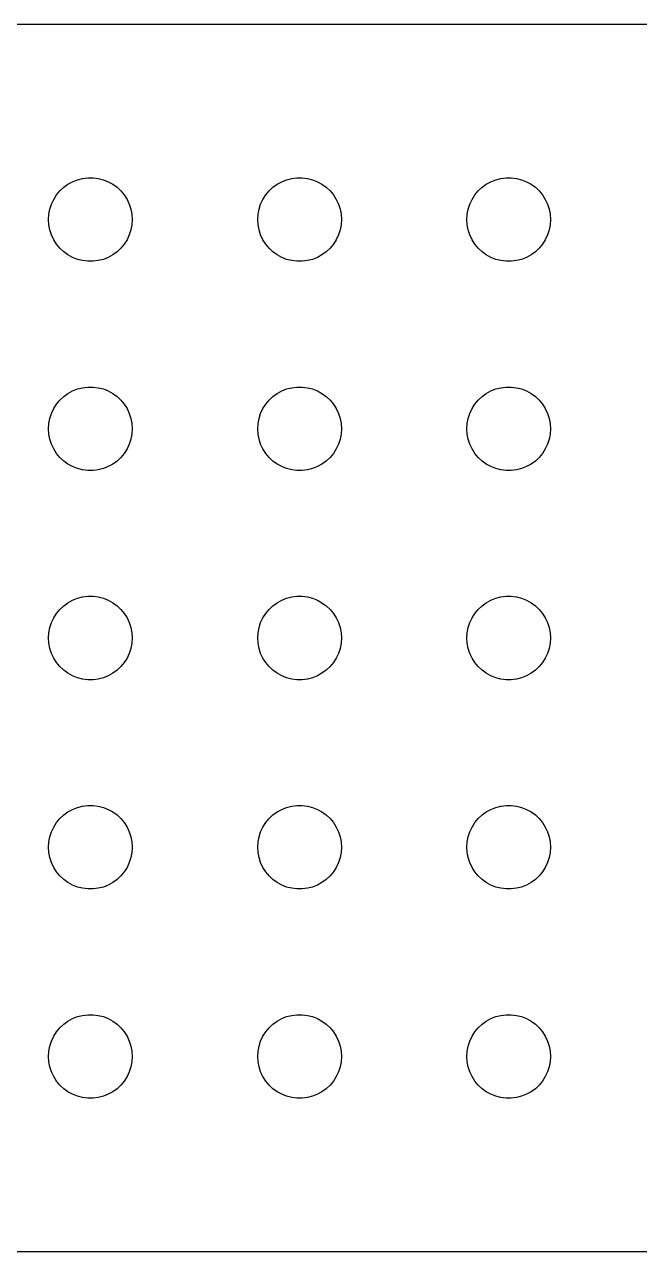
# Model space of a CAD drawing. Header units: metres. Extents: x -180 to 180, y -22 to 22.
# Drawn here: x -137.36 to -115.31, y -21.99 to 21.99 of the extents above; entities that cross this region are included whole.
import ezdxf

# ---------------------------------------------------------------- set-up
doc = ezdxf.new("R2010")
doc.units = ezdxf.units.M

msp = doc.modelspace()

# ---------------------------------------------------------------- linework, layer by layer
for p, q in [((174.814, 21.9901), (-174.814, 21.9901)), ((-135.804, 16.2665), (-135.639, 16.3572)), ((-135.639, 16.3572), (-135.464, 16.4266)), ((-135.464, 16.4266), (-135.281, 16.4734)), ((-135.281, 16.4734), (-135.094, 16.497)), ((-135.094, 16.497), (-134.906, 16.497)), ((-134.906, 16.497), (-134.719, 16.4734)), ((-134.719, 16.4734), (-134.536, 16.4266)), ((-134.536, 16.4266), (-134.361, 16.3572)), ((-134.361, 16.3572), (-134.196, 16.2665)), ((-128.304, 16.2665), (-128.139, 16.3572)), ((-128.139, 16.3572), (-127.964, 16.4266)), ((-127.964, 16.4266), (-127.781, 16.4734)), ((-127.781, 16.4734), (-127.594, 16.497)), ((-127.594, 16.497), (-127.406, 16.497)), ((-127.406, 16.497), (-127.219, 16.4734)), ((-127.219, 16.4734), (-127.036, 16.4266)), ((-127.036, 16.4266), (-126.861, 16.3572)), ((-126.861, 16.3572), (-126.696, 16.2665)), ((-120.804, 16.2665), (-120.639, 16.3572)), ((-120.639, 16.3572), (-120.464, 16.4266)), ((-120.464, 16.4266), (-120.281, 16.4734)), ((-120.281, 16.4734), (-120.094, 16.497)), ((-120.094, 16.497), (-119.906, 16.497)), ((-119.906, 16.497), (-119.719, 16.4734)), ((-119.719, 16.4734), (-119.536, 16.4266)), ((-119.536, 16.4266), (-119.361, 16.3572)), ((-119.361, 16.3572), (-119.196, 16.2665)), ((-136.314, 15.7226), (-136.214, 15.8817)), ((-136.214, 15.8817), (-136.093, 16.0268)), ((-136.093, 16.0268), (-135.956, 16.1558)), ((-135.956, 16.1558), (-135.804, 16.2665)), ((-134.196, 16.2665), (-134.044, 16.1558)), ((-134.044, 16.1558), (-133.907, 16.0268)), ((-133.907, 16.0268), (-133.786, 15.8817)), ((-133.786, 15.8817), (-133.686, 15.7226)), ((-128.814, 15.7226), (-128.714, 15.8817)), ((-128.714, 15.8817), (-128.593, 16.0268)), ((-128.593, 16.0268), (-128.456, 16.1558)), ((-128.456, 16.1558), (-128.304, 16.2665)), ((-126.696, 16.2665), (-126.544, 16.1558)), ((-126.544, 16.1558), (-126.407, 16.0268)), ((-126.407, 16.0268), (-126.286, 15.8817)), ((-126.286, 15.8817), (-126.186, 15.7226)), ((-121.314, 15.7226), (-121.214, 15.8817)), ((-121.214, 15.8817), (-121.093, 16.0268)), ((-121.093, 16.0268), (-120.956, 16.1558)), ((-120.956, 16.1558), (-120.804, 16.2665)), ((-119.196, 16.2665), (-119.044, 16.1558)), ((-119.044, 16.1558), (-118.907, 16.0268)), ((-118.907, 16.0268), (-118.786, 15.8817)), ((-118.786, 15.8817), (-118.686, 15.7226)), ((-136.453, 15.373), (-136.395, 15.5522)), ((-136.395, 15.5522), (-136.314, 15.7226)), ((-133.686, 15.7226), (-133.605, 15.5522)), ((-133.605, 15.5522), (-133.547, 15.373)), ((-128.953, 15.373), (-128.895, 15.5522)), ((-128.895, 15.5522), (-128.814, 15.7226)), ((-126.186, 15.7226), (-126.105, 15.5522)), ((-126.105, 15.5522), (-126.047, 15.373)), ((-121.453, 15.373), (-121.395, 15.5522)), ((-121.395, 15.5522), (-121.314, 15.7226)), ((-118.686, 15.7226), (-118.605, 15.5522)), ((-118.605, 15.5522), (-118.547, 15.373)), ((-136.5, 15), (-136.488, 15.188)), ((-136.488, 14.812), (-136.5, 15)), ((-136.488, 15.188), (-136.453, 15.373)), ((-133.547, 15.373), (-133.512, 15.188)), ((-133.512, 15.188), (-133.5, 15)), ((-133.5, 15), (-133.512, 14.812)), ((-129, 15), (-128.988, 15.188)), ((-128.988, 14.812), (-129, 15)), ((-128.988, 15.188), (-128.953, 15.373)), ((-126.047, 15.373), (-126.012, 15.188)), ((-126.012, 15.188), (-126, 15)), ((-126, 15), (-126.012, 14.812)), ((-121.5, 15), (-121.488, 15.188)), ((-121.488, 14.812), (-121.5, 15)), ((-121.488, 15.188), (-121.453, 15.373)), ((-118.547, 15.373), (-118.512, 15.188)), ((-118.512, 15.188), (-118.5, 15)), ((-118.5, 15), (-118.512, 14.812)), ((-136.453, 14.627), (-136.488, 14.812)), ((-136.395, 14.4478), (-136.453, 14.627)), ((-133.547, 14.627), (-133.605, 14.4478)), ((-133.512, 14.812), (-133.547, 14.627)), ((-128.953, 14.627), (-128.988, 14.812)), ((-128.895, 14.4478), (-128.953, 14.627)), ((-126.047, 14.627), (-126.105, 14.4478)), ((-126.012, 14.812), (-126.047, 14.627)), ((-121.453, 14.627), (-121.488, 14.812)), ((-121.395, 14.4478), (-121.453, 14.627)), ((-118.547, 14.627), (-118.605, 14.4478)), ((-118.512, 14.812), (-118.547, 14.627)), ((-136.314, 14.2774), (-136.395, 14.4478)), ((-136.214, 14.1183), (-136.314, 14.2774)), ((-136.093, 13.9732), (-136.214, 14.1183)), ((-133.786, 14.1183), (-133.907, 13.9732)), ((-133.686, 14.2774), (-133.786, 14.1183)), ((-133.605, 14.4478), (-133.686, 14.2774)), ((-128.814, 14.2774), (-128.895, 14.4478)), ((-128.714, 14.1183), (-128.814, 14.2774)), ((-128.593, 13.9732), (-128.714, 14.1183)), ((-126.286, 14.1183), (-126.407, 13.9732)), ((-126.186, 14.2774), (-126.286, 14.1183)), ((-126.105, 14.4478), (-126.186, 14.2774)), ((-121.314, 14.2774), (-121.395, 14.4478)), ((-121.214, 14.1183), (-121.314, 14.2774)), ((-121.093, 13.9732), (-121.214, 14.1183)), ((-118.786, 14.1183), (-118.907, 13.9732)), ((-118.686, 14.2774), (-118.786, 14.1183)), ((-118.605, 14.4478), (-118.686, 14.2774)), ((-135.956, 13.8442), (-136.093, 13.9732)), ((-135.804, 13.7335), (-135.956, 13.8442)), ((-135.639, 13.6427), (-135.804, 13.7335)), ((-135.464, 13.5734), (-135.639, 13.6427)), ((-134.361, 13.6427), (-134.536, 13.5734)), ((-134.196, 13.7335), (-134.361, 13.6427)), ((-134.044, 13.8442), (-134.196, 13.7335)), ((-133.907, 13.9732), (-134.044, 13.8442)), ((-128.456, 13.8442), (-128.593, 13.9732)), ((-128.304, 13.7335), (-128.456, 13.8442)), ((-128.139, 13.6427), (-128.304, 13.7335)), ((-127.964, 13.5734), (-128.139, 13.6427)), ((-126.861, 13.6427), (-127.036, 13.5734)), ((-126.696, 13.7335), (-126.861, 13.6427)), ((-126.544, 13.8442), (-126.696, 13.7335)), ((-126.407, 13.9732), (-126.544, 13.8442)), ((-120.956, 13.8442), (-121.093, 13.9732)), ((-120.804, 13.7335), (-120.956, 13.8442)), ((-120.639, 13.6427), (-120.804, 13.7335)), ((-120.464, 13.5734), (-120.639, 13.6427)), ((-119.361, 13.6427), (-119.536, 13.5734)), ((-119.196, 13.7335), (-119.361, 13.6427)), ((-119.044, 13.8442), (-119.196, 13.7335)), ((-118.907, 13.9732), (-119.044, 13.8442)), ((-135.281, 13.5266), (-135.464, 13.5734)), ((-135.094, 13.5029), (-135.281, 13.5266)), ((-134.906, 13.5029), (-135.094, 13.5029)), ((-134.719, 13.5266), (-134.906, 13.5029)), ((-134.536, 13.5734), (-134.719, 13.5266)), ((-127.781, 13.5266), (-127.964, 13.5734)), ((-127.594, 13.5029), (-127.781, 13.5266)), ((-127.406, 13.5029), (-127.594, 13.5029)), ((-127.219, 13.5266), (-127.406, 13.5029)), ((-127.036, 13.5734), (-127.219, 13.5266)), ((-120.281, 13.5266), (-120.464, 13.5734)), ((-120.094, 13.5029), (-120.281, 13.5266)), ((-119.906, 13.5029), (-120.094, 13.5029)), ((-119.719, 13.5266), (-119.906, 13.5029)), ((-119.536, 13.5734), (-119.719, 13.5266)), ((-135.804, 8.76648), (-135.639, 8.85724)), ((-135.639, 8.85724), (-135.464, 8.92657)), ((-135.464, 8.92657), (-135.281, 8.97342)), ((-135.281, 8.97342), (-135.094, 8.99704)), ((-135.094, 8.99704), (-134.906, 8.99704)), ((-134.906, 8.99704), (-134.719, 8.97342)), ((-134.719, 8.97342), (-134.536, 8.92657)), ((-134.536, 8.92657), (-134.361, 8.85724)), ((-134.361, 8.85724), (-134.196, 8.76648)), ((-128.304, 8.76648), (-128.139, 8.85724)), ((-128.139, 8.85724), (-127.964, 8.92657)), ((-127.964, 8.92657), (-127.781, 8.97342)), ((-127.781, 8.97342), (-127.594, 8.99704)), ((-127.594, 8.99704), (-127.406, 8.99704)), ((-127.406, 8.99704), (-127.219, 8.97342)), ((-127.219, 8.97342), (-127.036, 8.92657)), ((-127.036, 8.92657), (-126.861, 8.85724)), ((-126.861, 8.85724), (-126.696, 8.76648)), ((-120.804, 8.76648), (-120.639, 8.85724)), ((-120.639, 8.85724), (-120.464, 8.92657)), ((-120.464, 8.92657), (-120.281, 8.97342)), ((-120.281, 8.97342), (-120.094, 8.99704)), ((-120.094, 8.99704), (-119.906, 8.99704)), ((-119.906, 8.99704), (-119.719, 8.97342)), ((-119.719, 8.97342), (-119.536, 8.92657)), ((-119.536, 8.92657), (-119.361, 8.85724)), ((-119.361, 8.85724), (-119.196, 8.76648)), ((-136.314, 8.22263), (-136.214, 8.38167)), ((-136.214, 8.38167), (-136.093, 8.52681)), ((-136.093, 8.52681), (-135.956, 8.65576)), ((-135.956, 8.65576), (-135.804, 8.76648)), ((-134.196, 8.76648), (-134.044, 8.65576)), ((-134.044, 8.65576), (-133.907, 8.52681)), ((-133.907, 8.52681), (-133.786, 8.38167)), ((-133.786, 8.38167), (-133.686, 8.22263)), ((-128.814, 8.22263), (-128.714, 8.38167)), ((-128.714, 8.38167), (-128.593, 8.52681)), ((-128.593, 8.52681), (-128.456, 8.65576)), ((-128.456, 8.65576), (-128.304, 8.76648)), ((-126.696, 8.76648), (-126.544, 8.65576)), ((-126.544, 8.65576), (-126.407, 8.52681)), ((-126.407, 8.52681), (-126.286, 8.38167)), ((-126.286, 8.38167), (-126.186, 8.22263)), ((-121.314, 8.22263), (-121.214, 8.38167)), ((-121.214, 8.38167), (-121.093, 8.52681)), ((-121.093, 8.52681), (-120.956, 8.65576)), ((-120.956, 8.65576), (-120.804, 8.76648)), ((-119.196, 8.76648), (-119.044, 8.65576)), ((-119.044, 8.65576), (-118.907, 8.52681)), ((-118.907, 8.52681), (-118.786, 8.38167)), ((-118.786, 8.38167), (-118.686, 8.22263)), ((-136.453, 7.87303), (-136.395, 8.05219)), ((-136.395, 8.05219), (-136.314, 8.22263)), ((-133.686, 8.22263), (-133.605, 8.05219)), ((-133.605, 8.05219), (-133.547, 7.87303)), ((-128.953, 7.87303), (-128.895, 8.05219)), ((-128.895, 8.05219), (-128.814, 8.22263)), ((-126.186, 8.22263), (-126.105, 8.05219)), ((-126.105, 8.05219), (-126.047, 7.87303)), ((-121.453, 7.87303), (-121.395, 8.05219)), ((-121.395, 8.05219), (-121.314, 8.22263)), ((-118.686, 8.22263), (-118.605, 8.05219)), ((-118.605, 8.05219), (-118.547, 7.87303)), ((-136.5, 7.5), (-136.488, 7.68799)), ((-136.488, 7.312), (-136.5, 7.5)), ((-136.488, 7.68799), (-136.453, 7.87303)), ((-133.547, 7.87303), (-133.512, 7.68799)), ((-133.512, 7.68799), (-133.5, 7.5)), ((-133.5, 7.5), (-133.512, 7.312)), ((-129, 7.5), (-128.988, 7.68799)), ((-128.988, 7.312), (-129, 7.5)), ((-128.988, 7.68799), (-128.953, 7.87303)), ((-126.047, 7.87303), (-126.012, 7.68799)), ((-126.012, 7.68799), (-126, 7.5)), ((-126, 7.5), (-126.012, 7.312)), ((-121.5, 7.5), (-121.488, 7.68799)), ((-121.488, 7.312), (-121.5, 7.5)), ((-121.488, 7.68799), (-121.453, 7.87303)), ((-118.547, 7.87303), (-118.512, 7.68799)), ((-118.512, 7.68799), (-118.5, 7.5)), ((-118.5, 7.5), (-118.512, 7.312)), ((-136.453, 7.12695), (-136.488, 7.312)), ((-136.395, 6.9478), (-136.453, 7.12695)), ((-133.547, 7.12695), (-133.605, 6.9478)), ((-133.512, 7.312), (-133.547, 7.12695)), ((-128.953, 7.12695), (-128.988, 7.312)), ((-128.895, 6.9478), (-128.953, 7.12695)), ((-126.047, 7.12695), (-126.105, 6.9478)), ((-126.012, 7.312), (-126.047, 7.12695)), ((-121.453, 7.12695), (-121.488, 7.312)), ((-121.395, 6.9478), (-121.453, 7.12695)), ((-118.547, 7.12695), (-118.605, 6.9478)), ((-118.512, 7.312), (-118.547, 7.12695)), ((-136.314, 6.77736), (-136.395, 6.9478)), ((-136.214, 6.61832), (-136.314, 6.77736)), ((-136.093, 6.47318), (-136.214, 6.61832)), ((-133.786, 6.61832), (-133.907, 6.47318)), ((-133.686, 6.77736), (-133.786, 6.61832)), ((-133.605, 6.9478), (-133.686, 6.77736)), ((-128.814, 6.77736), (-128.895, 6.9478)), ((-128.714, 6.61832), (-128.814, 6.77736)), ((-128.593, 6.47318), (-128.714, 6.61832)), ((-126.286, 6.61832), (-126.407, 6.47318)), ((-126.186, 6.77736), (-126.286, 6.61832)), ((-126.105, 6.9478), (-126.186, 6.77736)), ((-121.314, 6.77736), (-121.395, 6.9478)), ((-121.214, 6.61832), (-121.314, 6.77736)), ((-121.093, 6.47318), (-121.214, 6.61832)), ((-118.786, 6.61832), (-118.907, 6.47318)), ((-118.686, 6.77736), (-118.786, 6.61832)), ((-118.605, 6.9478), (-118.686, 6.77736)), ((-135.956, 6.34422), (-136.093, 6.47318)), ((-135.804, 6.23351), (-135.956, 6.34422)), ((-135.639, 6.14275), (-135.804, 6.23351)), ((-134.196, 6.23351), (-134.361, 6.14275)), ((-134.044, 6.34422), (-134.196, 6.23351)), ((-133.907, 6.47318), (-134.044, 6.34422)), ((-128.456, 6.34422), (-128.593, 6.47318)), ((-128.304, 6.23351), (-128.456, 6.34422)), ((-128.139, 6.14275), (-128.304, 6.23351)), ((-126.696, 6.23351), (-126.861, 6.14275)), ((-126.544, 6.34422), (-126.696, 6.23351)), ((-126.407, 6.47318), (-126.544, 6.34422)), ((-120.956, 6.34422), (-121.093, 6.47318)), ((-120.804, 6.23351), (-120.956, 6.34422)), ((-120.639, 6.14275), (-120.804, 6.23351)), ((-119.196, 6.23351), (-119.361, 6.14275)), ((-119.044, 6.34422), (-119.196, 6.23351)), ((-118.907, 6.47318), (-119.044, 6.34422)), ((-135.464, 6.07341), (-135.639, 6.14275)), ((-135.281, 6.02657), (-135.464, 6.07341)), ((-135.094, 6.00294), (-135.281, 6.02657)), ((-134.906, 6.00294), (-135.094, 6.00294)), ((-134.719, 6.02657), (-134.906, 6.00294)), ((-134.536, 6.07341), (-134.719, 6.02657)), ((-134.361, 6.14275), (-134.536, 6.07341)), ((-127.964, 6.07341), (-128.139, 6.14275)), ((-127.781, 6.02657), (-127.964, 6.07341)), ((-127.594, 6.00294), (-127.781, 6.02657)), ((-127.406, 6.00294), (-127.594, 6.00294)), ((-127.219, 6.02657), (-127.406, 6.00294)), ((-127.036, 6.07341), (-127.219, 6.02657)), ((-126.861, 6.14275), (-127.036, 6.07341)), ((-120.464, 6.07341), (-120.639, 6.14275)), ((-120.281, 6.02657), (-120.464, 6.07341)), ((-120.094, 6.00294), (-120.281, 6.02657)), ((-119.906, 6.00294), (-120.094, 6.00294)), ((-119.719, 6.02657), (-119.906, 6.00294)), ((-119.536, 6.07341), (-119.719, 6.02657)), ((-119.361, 6.14275), (-119.536, 6.07341)), ((-135.804, 1.26648), (-135.639, 1.35724)), ((-135.639, 1.35724), (-135.464, 1.42657)), ((-135.464, 1.42657), (-135.281, 1.47342)), ((-135.281, 1.47342), (-135.094, 1.49704)), ((-135.094, 1.49704), (-134.906, 1.49704)), ((-134.906, 1.49704), (-134.719, 1.47342)), ((-134.719, 1.47342), (-134.536, 1.42657)), ((-134.536, 1.42657), (-134.361, 1.35724)), ((-134.361, 1.35724), (-134.196, 1.26648)), ((-128.304, 1.26648), (-128.139, 1.35724)), ((-128.139, 1.35724), (-127.964, 1.42657)), ((-127.964, 1.42657), (-127.781, 1.47342)), ((-127.781, 1.47342), (-127.594, 1.49704)), ((-127.594, 1.49704), (-127.406, 1.49704)), ((-127.406, 1.49704), (-127.219, 1.47342)), ((-127.219, 1.47342), (-127.036, 1.42657)), ((-127.036, 1.42657), (-126.861, 1.35724)), ((-126.861, 1.35724), (-126.696, 1.26648)), ((-120.804, 1.26648), (-120.639, 1.35724)), ((-120.639, 1.35724), (-120.464, 1.42657)), ((-120.464, 1.42657), (-120.281, 1.47342)), ((-120.281, 1.47342), (-120.094, 1.49704)), ((-120.094, 1.49704), (-119.906, 1.49704)), ((-119.906, 1.49704), (-119.719, 1.47342)), ((-119.719, 1.47342), (-119.536, 1.42657)), ((-119.536, 1.42657), (-119.361, 1.35724)), ((-119.361, 1.35724), (-119.196, 1.26648)), ((-136.314, 0.722626), (-136.214, 0.881668)), ((-136.214, 0.881668), (-136.093, 1.02681)), ((-136.093, 1.02681), (-135.956, 1.15576)), ((-135.956, 1.15576), (-135.804, 1.26648)), ((-134.196, 1.26648), (-134.044, 1.15576)), ((-134.044, 1.15576), (-133.907, 1.02681)), ((-133.907, 1.02681), (-133.786, 0.881668)), ((-133.786, 0.881668), (-133.686, 0.722626)), ((-128.814, 0.722626), (-128.714, 0.881668)), ((-128.714, 0.881668), (-128.593, 1.02681)), ((-128.593, 1.02681), (-128.456, 1.15576)), ((-128.456, 1.15576), (-128.304, 1.26648)), ((-126.696, 1.26648), (-126.544, 1.15576)), ((-126.544, 1.15576), (-126.407, 1.02681)), ((-126.407, 1.02681), (-126.286, 0.881668)), ((-126.286, 0.881668), (-126.186, 0.722626)), ((-121.314, 0.722626), (-121.214, 0.881668)), ((-121.214, 0.881668), (-121.093, 1.02681)), ((-121.093, 1.02681), (-120.956, 1.15576)), ((-120.956, 1.15576), (-120.804, 1.26648)), ((-119.196, 1.26648), (-119.044, 1.15576)), ((-119.044, 1.15576), (-118.907, 1.02681)), ((-118.907, 1.02681), (-118.786, 0.881668)), ((-118.786, 0.881668), (-118.686, 0.722626)), ((-136.453, 0.373032), (-136.395, 0.552185)), ((-136.395, 0.552185), (-136.314, 0.722626)), ((-133.686, 0.722626), (-133.605, 0.552185)), ((-133.605, 0.552185), (-133.547, 0.373032)), ((-128.953, 0.373032), (-128.895, 0.552185)), ((-128.895, 0.552185), (-128.814, 0.722626)), ((-126.186, 0.722626), (-126.105, 0.552185)), ((-126.105, 0.552185), (-126.047, 0.373032)), ((-121.453, 0.373032), (-121.395, 0.552185)), ((-121.395, 0.552185), (-121.314, 0.722626)), ((-118.686, 0.722626), (-118.605, 0.552185)), ((-118.605, 0.552185), (-118.547, 0.373032)), ((-136.5, 0), (-136.488, 0.187988)), ((-136.488, -0.187988), (-136.5, 0)), ((-136.488, 0.187988), (-136.453, 0.373032)), ((-133.547, 0.373032), (-133.512, 0.187988)), ((-133.512, 0.187988), (-133.5, 0)), ((-133.5, 0), (-133.512, -0.187988)), ((-129, 0), (-128.988, 0.187988)), ((-128.988, -0.187988), (-129, 0)), ((-128.988, 0.187988), (-128.953, 0.373032)), ((-126.047, 0.373032), (-126.012, 0.187988)), ((-126.012, 0.187988), (-126, 0)), ((-126, 0), (-126.012, -0.187988)), ((-121.5, 0), (-121.488, 0.187988)), ((-121.488, -0.187988), (-121.5, 0)), ((-121.488, 0.187988), (-121.453, 0.373032)), ((-118.547, 0.373032), (-118.512, 0.187988)), ((-118.512, 0.187988), (-118.5, 0)), ((-118.5, 0), (-118.512, -0.187988)), ((-136.453, -0.373032), (-136.488, -0.187988)), ((-136.395, -0.552185), (-136.453, -0.373032)), ((-133.547, -0.373032), (-133.605, -0.552185)), ((-133.512, -0.187988), (-133.547, -0.373032)), ((-128.953, -0.373032), (-128.988, -0.187988)), ((-128.895, -0.552185), (-128.953, -0.373032)), ((-126.047, -0.373032), (-126.105, -0.552185)), ((-126.012, -0.187988), (-126.047, -0.373032)), ((-121.453, -0.373032), (-121.488, -0.187988)), ((-121.395, -0.552185), (-121.453, -0.373032)), ((-118.547, -0.373032), (-118.605, -0.552185)), ((-118.512, -0.187988), (-118.547, -0.373032)), ((-136.314, -0.722626), (-136.395, -0.552185)), ((-136.214, -0.881668), (-136.314, -0.722626)), ((-133.686, -0.722626), (-133.786, -0.881668)), ((-133.605, -0.552185), (-133.686, -0.722626)), ((-128.814, -0.722626), (-128.895, -0.552185)), ((-128.714, -0.881668), (-128.814, -0.722626)), ((-126.186, -0.722626), (-126.286, -0.881668)), ((-126.105, -0.552185), (-126.186, -0.722626)), ((-121.314, -0.722626), (-121.395, -0.552185)), ((-121.214, -0.881668), (-121.314, -0.722626)), ((-118.686, -0.722626), (-118.786, -0.881668)), ((-118.605, -0.552185), (-118.686, -0.722626)), ((-136.093, -1.02681), (-136.214, -0.881668)), ((-135.956, -1.15576), (-136.093, -1.02681)), ((-135.804, -1.26648), (-135.956, -1.15576)), ((-135.639, -1.35724), (-135.804, -1.26648)), ((-134.196, -1.26648), (-134.361, -1.35724)), ((-134.044, -1.15576), (-134.196, -1.26648)), ((-133.907, -1.02681), (-134.044, -1.15576)), ((-133.786, -0.881668), (-133.907, -1.02681)), ((-128.593, -1.02681), (-128.714, -0.881668)), ((-128.456, -1.15576), (-128.593, -1.02681)), ((-128.304, -1.26648), (-128.456, -1.15576)), ((-128.139, -1.35724), (-128.304, -1.26648)), ((-126.696, -1.26648), (-126.861, -1.35724)), ((-126.544, -1.15576), (-126.696, -1.26648)), ((-126.407, -1.02681), (-126.544, -1.15576)), ((-126.286, -0.881668), (-126.407, -1.02681)), ((-121.093, -1.02681), (-121.214, -0.881668)), ((-120.956, -1.15576), (-121.093, -1.02681)), ((-120.804, -1.26648), (-120.956, -1.15576)), ((-120.639, -1.35724), (-120.804, -1.26648)), ((-119.196, -1.26648), (-119.361, -1.35724)), ((-119.044, -1.15576), (-119.196, -1.26648)), ((-118.907, -1.02681), (-119.044, -1.15576)), ((-118.786, -0.881668), (-118.907, -1.02681)), ((-135.464, -1.42657), (-135.639, -1.35724)), ((-135.281, -1.47342), (-135.464, -1.42657)), ((-135.094, -1.49704), (-135.281, -1.47342)), ((-134.906, -1.49704), (-135.094, -1.49704)), ((-134.719, -1.47342), (-134.906, -1.49704)), ((-134.536, -1.42657), (-134.719, -1.47342)), ((-134.361, -1.35724), (-134.536, -1.42657)), ((-127.964, -1.42657), (-128.139, -1.35724)), ((-127.781, -1.47342), (-127.964, -1.42657)), ((-127.594, -1.49704), (-127.781, -1.47342)), ((-127.406, -1.49704), (-127.594, -1.49704)), ((-127.219, -1.47342), (-127.406, -1.49704)), ((-127.036, -1.42657), (-127.219, -1.47342)), ((-126.861, -1.35724), (-127.036, -1.42657)), ((-120.464, -1.42657), (-120.639, -1.35724)), ((-120.281, -1.47342), (-120.464, -1.42657)), ((-120.094, -1.49704), (-120.281, -1.47342)), ((-119.906, -1.49704), (-120.094, -1.49704)), ((-119.719, -1.47342), (-119.906, -1.49704)), ((-119.536, -1.42657), (-119.719, -1.47342)), ((-119.361, -1.35724), (-119.536, -1.42657)), ((-135.804, -6.23351), (-135.639, -6.14275)), ((-135.639, -6.14275), (-135.464, -6.07341)), ((-135.464, -6.07341), (-135.281, -6.02657)), ((-135.281, -6.02657), (-135.094, -6.00294)), ((-135.094, -6.00294), (-134.906, -6.00294)), ((-134.906, -6.00294), (-134.719, -6.02657)), ((-134.719, -6.02657), (-134.536, -6.07341)), ((-134.536, -6.07341), (-134.361, -6.14275)), ((-134.361, -6.14275), (-134.196, -6.23351)), ((-128.304, -6.23351), (-128.139, -6.14275)), ((-128.139, -6.14275), (-127.964, -6.07341)), ((-127.964, -6.07341), (-127.781, -6.02657)), ((-127.781, -6.02657), (-127.594, -6.00294)), ((-127.594, -6.00294), (-127.406, -6.00294)), ((-127.406, -6.00294), (-127.219, -6.02657)), ((-127.219, -6.02657), (-127.036, -6.07341)), ((-127.036, -6.07341), (-126.861, -6.14275)), ((-126.861, -6.14275), (-126.696, -6.23351)), ((-120.804, -6.23351), (-120.639, -6.14275)), ((-120.639, -6.14275), (-120.464, -6.07341)), ((-120.464, -6.07341), (-120.281, -6.02657)), ((-120.281, -6.02657), (-120.094, -6.00294)), ((-120.094, -6.00294), (-119.906, -6.00294)), ((-119.906, -6.00294), (-119.719, -6.02657)), ((-119.719, -6.02657), (-119.536, -6.07341)), ((-119.536, -6.07341), (-119.361, -6.14275)), ((-119.361, -6.14275), (-119.196, -6.23351)), ((-136.214, -6.61832), (-136.093, -6.47318)), ((-136.093, -6.47318), (-135.956, -6.34422)), ((-135.956, -6.34422), (-135.804, -6.23351)), ((-134.196, -6.23351), (-134.044, -6.34422)), ((-134.044, -6.34422), (-133.907, -6.47318)), ((-133.907, -6.47318), (-133.786, -6.61832)), ((-128.714, -6.61832), (-128.593, -6.47318)), ((-128.593, -6.47318), (-128.456, -6.34422)), ((-128.456, -6.34422), (-128.304, -6.23351)), ((-126.696, -6.23351), (-126.544, -6.34422)), ((-126.544, -6.34422), (-126.407, -6.47318)), ((-126.407, -6.47318), (-126.286, -6.61832)), ((-121.214, -6.61832), (-121.093, -6.47318)), ((-121.093, -6.47318), (-120.956, -6.34422)), ((-120.956, -6.34422), (-120.804, -6.23351)), ((-119.196, -6.23351), (-119.044, -6.34422)), ((-119.044, -6.34422), (-118.907, -6.47318)), ((-118.907, -6.47318), (-118.786, -6.61832)), ((-136.453, -7.12695), (-136.395, -6.9478)), ((-136.395, -6.9478), (-136.314, -6.77736)), ((-136.314, -6.77736), (-136.214, -6.61832)), ((-133.786, -6.61832), (-133.686, -6.77736)), ((-133.686, -6.77736), (-133.605, -6.9478)), ((-133.605, -6.9478), (-133.547, -7.12695)), ((-128.953, -7.12695), (-128.895, -6.9478)), ((-128.895, -6.9478), (-128.814, -6.77736)), ((-128.814, -6.77736), (-128.714, -6.61832)), ((-126.286, -6.61832), (-126.186, -6.77736)), ((-126.186, -6.77736), (-126.105, -6.9478)), ((-126.105, -6.9478), (-126.047, -7.12695)), ((-121.453, -7.12695), (-121.395, -6.9478)), ((-121.395, -6.9478), (-121.314, -6.77736)), ((-121.314, -6.77736), (-121.214, -6.61832)), ((-118.786, -6.61832), (-118.686, -6.77736)), ((-118.686, -6.77736), (-118.605, -6.9478)), ((-118.605, -6.9478), (-118.547, -7.12695)), ((-136.5, -7.5), (-136.488, -7.312)), ((-136.488, -7.312), (-136.453, -7.12695)), ((-133.547, -7.12695), (-133.512, -7.312)), ((-133.512, -7.312), (-133.5, -7.5)), ((-129, -7.5), (-128.988, -7.312)), ((-128.988, -7.312), (-128.953, -7.12695)), ((-126.047, -7.12695), (-126.012, -7.312)), ((-126.012, -7.312), (-126, -7.5)), ((-121.5, -7.5), (-121.488, -7.312)), ((-121.488, -7.312), (-121.453, -7.12695)), ((-118.547, -7.12695), (-118.512, -7.312)), ((-118.512, -7.312), (-118.5, -7.5)), ((-136.488, -7.68799), (-136.5, -7.5)), ((-136.453, -7.87303), (-136.488, -7.68799)), ((-136.395, -8.05219), (-136.453, -7.87303)), ((-133.547, -7.87303), (-133.605, -8.05219)), ((-133.512, -7.68799), (-133.547, -7.87303)), ((-133.5, -7.5), (-133.512, -7.68799)), ((-128.988, -7.68799), (-129, -7.5)), ((-128.953, -7.87303), (-128.988, -7.68799)), ((-128.895, -8.05219), (-128.953, -7.87303)), ((-126.047, -7.87303), (-126.105, -8.05219)), ((-126.012, -7.68799), (-126.047, -7.87303)), ((-126, -7.5), (-126.012, -7.68799)), ((-121.488, -7.68799), (-121.5, -7.5)), ((-121.453, -7.87303), (-121.488, -7.68799)), ((-121.395, -8.05219), (-121.453, -7.87303)), ((-118.547, -7.87303), (-118.605, -8.05219)), ((-118.512, -7.68799), (-118.547, -7.87303)), ((-118.5, -7.5), (-118.512, -7.68799)), ((-136.314, -8.22263), (-136.395, -8.05219)), ((-136.214, -8.38167), (-136.314, -8.22263)), ((-133.686, -8.22263), (-133.786, -8.38167)), ((-133.605, -8.05219), (-133.686, -8.22263)), ((-128.814, -8.22263), (-128.895, -8.05219)), ((-128.714, -8.38167), (-128.814, -8.22263)), ((-126.186, -8.22263), (-126.286, -8.38167)), ((-126.105, -8.05219), (-126.186, -8.22263)), ((-121.314, -8.22263), (-121.395, -8.05219)), ((-121.214, -8.38167), (-121.314, -8.22263)), ((-118.686, -8.22263), (-118.786, -8.38167)), ((-118.605, -8.05219), (-118.686, -8.22263)), ((-136.093, -8.52681), (-136.214, -8.38167)), ((-135.956, -8.65576), (-136.093, -8.52681)), ((-135.804, -8.76648), (-135.956, -8.65576)), ((-135.639, -8.85724), (-135.804, -8.76648)), ((-134.196, -8.76648), (-134.361, -8.85724)), ((-134.044, -8.65576), (-134.196, -8.76648)), ((-133.907, -8.52681), (-134.044, -8.65576)), ((-133.786, -8.38167), (-133.907, -8.52681)), ((-128.593, -8.52681), (-128.714, -8.38167)), ((-128.456, -8.65576), (-128.593, -8.52681)), ((-128.304, -8.76648), (-128.456, -8.65576)), ((-128.139, -8.85724), (-128.304, -8.76648)), ((-126.696, -8.76648), (-126.861, -8.85724)), ((-126.544, -8.65576), (-126.696, -8.76648)), ((-126.407, -8.52681), (-126.544, -8.65576)), ((-126.286, -8.38167), (-126.407, -8.52681)), ((-121.093, -8.52681), (-121.214, -8.38167)), ((-120.956, -8.65576), (-121.093, -8.52681)), ((-120.804, -8.76648), (-120.956, -8.65576)), ((-120.639, -8.85724), (-120.804, -8.76648)), ((-119.196, -8.76648), (-119.361, -8.85724)), ((-119.044, -8.65576), (-119.196, -8.76648)), ((-118.907, -8.52681), (-119.044, -8.65576)), ((-118.786, -8.38167), (-118.907, -8.52681)), ((-135.464, -8.92657), (-135.639, -8.85724)), ((-135.281, -8.97342), (-135.464, -8.92657)), ((-135.094, -8.99704), (-135.281, -8.97342)), ((-134.906, -8.99704), (-135.094, -8.99704)), ((-134.719, -8.97342), (-134.906, -8.99704)), ((-134.536, -8.92657), (-134.719, -8.97342)), ((-134.361, -8.85724), (-134.536, -8.92657)), ((-127.964, -8.92657), (-128.139, -8.85724)), ((-127.781, -8.97342), (-127.964, -8.92657)), ((-127.594, -8.99704), (-127.781, -8.97342)), ((-127.406, -8.99704), (-127.594, -8.99704)), ((-127.219, -8.97342), (-127.406, -8.99704)), ((-127.036, -8.92657), (-127.219, -8.97342)), ((-126.861, -8.85724), (-127.036, -8.92657)), ((-120.464, -8.92657), (-120.639, -8.85724)), ((-120.281, -8.97342), (-120.464, -8.92657)), ((-120.094, -8.99704), (-120.281, -8.97342)), ((-119.906, -8.99704), (-120.094, -8.99704)), ((-119.719, -8.97342), (-119.906, -8.99704)), ((-119.536, -8.92657), (-119.719, -8.97342)), ((-119.361, -8.85724), (-119.536, -8.92657)), ((-135.639, -13.6427), (-135.464, -13.5734)), ((-135.464, -13.5734), (-135.281, -13.5266)), ((-135.281, -13.5266), (-135.094, -13.5029)), ((-135.094, -13.5029), (-134.906, -13.5029)), ((-134.906, -13.5029), (-134.719, -13.5266)), ((-134.719, -13.5266), (-134.536, -13.5734)), ((-134.536, -13.5734), (-134.361, -13.6427)), ((-128.139, -13.6427), (-127.964, -13.5734)), ((-127.964, -13.5734), (-127.781, -13.5266)), ((-127.781, -13.5266), (-127.594, -13.5029)), ((-127.594, -13.5029), (-127.406, -13.5029)), ((-127.406, -13.5029), (-127.219, -13.5266)), ((-127.219, -13.5266), (-127.036, -13.5734)), ((-127.036, -13.5734), (-126.861, -13.6427)), ((-120.639, -13.6427), (-120.464, -13.5734)), ((-120.464, -13.5734), (-120.281, -13.5266)), ((-120.281, -13.5266), (-120.094, -13.5029)), ((-120.094, -13.5029), (-119.906, -13.5029)), ((-119.906, -13.5029), (-119.719, -13.5266)), ((-119.719, -13.5266), (-119.536, -13.5734)), ((-119.536, -13.5734), (-119.361, -13.6427)), ((-136.214, -14.1183), (-136.093, -13.9732)), ((-136.093, -13.9732), (-135.956, -13.8442)), ((-135.956, -13.8442), (-135.804, -13.7335)), ((-135.804, -13.7335), (-135.639, -13.6427)), ((-134.361, -13.6427), (-134.196, -13.7335)), ((-134.196, -13.7335), (-134.044, -13.8442)), ((-134.044, -13.8442), (-133.907, -13.9732)), ((-133.907, -13.9732), (-133.786, -14.1183)), ((-128.714, -14.1183), (-128.593, -13.9732)), ((-128.593, -13.9732), (-128.456, -13.8442)), ((-128.456, -13.8442), (-128.304, -13.7335)), ((-128.304, -13.7335), (-128.139, -13.6427)), ((-126.861, -13.6427), (-126.696, -13.7335)), ((-126.696, -13.7335), (-126.544, -13.8442)), ((-126.544, -13.8442), (-126.407, -13.9732)), ((-126.407, -13.9732), (-126.286, -14.1183)), ((-121.214, -14.1183), (-121.093, -13.9732)), ((-121.093, -13.9732), (-120.956, -13.8442)), ((-120.956, -13.8442), (-120.804, -13.7335)), ((-120.804, -13.7335), (-120.639, -13.6427)), ((-119.361, -13.6427), (-119.196, -13.7335)), ((-119.196, -13.7335), (-119.044, -13.8442)), ((-119.044, -13.8442), (-118.907, -13.9732)), ((-118.907, -13.9732), (-118.786, -14.1183)), ((-136.453, -14.627), (-136.395, -14.4478)), ((-136.395, -14.4478), (-136.314, -14.2774)), ((-136.314, -14.2774), (-136.214, -14.1183)), ((-133.786, -14.1183), (-133.686, -14.2774)), ((-133.686, -14.2774), (-133.605, -14.4478)), ((-133.605, -14.4478), (-133.547, -14.627)), ((-128.953, -14.627), (-128.895, -14.4478)), ((-128.895, -14.4478), (-128.814, -14.2774)), ((-128.814, -14.2774), (-128.714, -14.1183)), ((-126.286, -14.1183), (-126.186, -14.2774)), ((-126.186, -14.2774), (-126.105, -14.4478)), ((-126.105, -14.4478), (-126.047, -14.627)), ((-121.453, -14.627), (-121.395, -14.4478)), ((-121.395, -14.4478), (-121.314, -14.2774)), ((-121.314, -14.2774), (-121.214, -14.1183)), ((-118.786, -14.1183), (-118.686, -14.2774)), ((-118.686, -14.2774), (-118.605, -14.4478)), ((-118.605, -14.4478), (-118.547, -14.627)), ((-136.5, -15), (-136.488, -14.812)), ((-136.488, -14.812), (-136.453, -14.627)), ((-133.547, -14.627), (-133.512, -14.812)), ((-133.512, -14.812), (-133.5, -15)), ((-129, -15), (-128.988, -14.812)), ((-128.988, -14.812), (-128.953, -14.627)), ((-126.047, -14.627), (-126.012, -14.812)), ((-126.012, -14.812), (-126, -15)), ((-121.5, -15), (-121.488, -14.812)), ((-121.488, -14.812), (-121.453, -14.627)), ((-118.547, -14.627), (-118.512, -14.812)), ((-118.512, -14.812), (-118.5, -15)), ((-136.488, -15.188), (-136.5, -15)), ((-136.453, -15.373), (-136.488, -15.188)), ((-136.395, -15.5522), (-136.453, -15.373)), ((-133.547, -15.373), (-133.605, -15.5522)), ((-133.512, -15.188), (-133.547, -15.373)), ((-133.5, -15), (-133.512, -15.188)), ((-128.988, -15.188), (-129, -15)), ((-128.953, -15.373), (-128.988, -15.188)), ((-128.895, -15.5522), (-128.953, -15.373)), ((-126.047, -15.373), (-126.105, -15.5522)), ((-126.012, -15.188), (-126.047, -15.373)), ((-126, -15), (-126.012, -15.188)), ((-121.488, -15.188), (-121.5, -15)), ((-121.453, -15.373), (-121.488, -15.188)), ((-121.395, -15.5522), (-121.453, -15.373)), ((-118.547, -15.373), (-118.605, -15.5522)), ((-118.512, -15.188), (-118.547, -15.373)), ((-118.5, -15), (-118.512, -15.188)), ((-136.314, -15.7226), (-136.395, -15.5522)), ((-136.214, -15.8817), (-136.314, -15.7226)), ((-133.686, -15.7226), (-133.786, -15.8817)), ((-133.605, -15.5522), (-133.686, -15.7226)), ((-128.814, -15.7226), (-128.895, -15.5522)), ((-128.714, -15.8817), (-128.814, -15.7226)), ((-126.186, -15.7226), (-126.286, -15.8817)), ((-126.105, -15.5522), (-126.186, -15.7226)), ((-121.314, -15.7226), (-121.395, -15.5522)), ((-121.214, -15.8817), (-121.314, -15.7226)), ((-118.686, -15.7226), (-118.786, -15.8817)), ((-118.605, -15.5522), (-118.686, -15.7226)), ((-136.093, -16.0268), (-136.214, -15.8817)), ((-135.956, -16.1558), (-136.093, -16.0268)), ((-135.804, -16.2665), (-135.956, -16.1558)), ((-135.639, -16.3572), (-135.804, -16.2665)), ((-134.196, -16.2665), (-134.361, -16.3572)), ((-134.044, -16.1558), (-134.196, -16.2665)), ((-133.907, -16.0268), (-134.044, -16.1558)), ((-133.786, -15.8817), (-133.907, -16.0268)), ((-128.593, -16.0268), (-128.714, -15.8817)), ((-128.456, -16.1558), (-128.593, -16.0268)), ((-128.304, -16.2665), (-128.456, -16.1558)), ((-128.139, -16.3572), (-128.304, -16.2665)), ((-126.696, -16.2665), (-126.861, -16.3572)), ((-126.544, -16.1558), (-126.696, -16.2665)), ((-126.407, -16.0268), (-126.544, -16.1558)), ((-126.286, -15.8817), (-126.407, -16.0268)), ((-121.093, -16.0268), (-121.214, -15.8817)), ((-120.956, -16.1558), (-121.093, -16.0268)), ((-120.804, -16.2665), (-120.956, -16.1558)), ((-120.639, -16.3572), (-120.804, -16.2665)), ((-119.196, -16.2665), (-119.361, -16.3572)), ((-119.044, -16.1558), (-119.196, -16.2665)), ((-118.907, -16.0268), (-119.044, -16.1558)), ((-118.786, -15.8817), (-118.907, -16.0268)), ((-135.464, -16.4266), (-135.639, -16.3572)), ((-135.281, -16.4734), (-135.464, -16.4266)), ((-135.094, -16.497), (-135.281, -16.4734)), ((-134.906, -16.497), (-135.094, -16.497)), ((-134.719, -16.4734), (-134.906, -16.497)), ((-134.536, -16.4266), (-134.719, -16.4734)), ((-134.361, -16.3572), (-134.536, -16.4266)), ((-127.964, -16.4266), (-128.139, -16.3572)), ((-127.781, -16.4734), (-127.964, -16.4266)), ((-127.594, -16.497), (-127.781, -16.4734)), ((-127.406, -16.497), (-127.594, -16.497)), ((-127.219, -16.4734), (-127.406, -16.497)), ((-127.036, -16.4266), (-127.219, -16.4734)), ((-126.861, -16.3572), (-127.036, -16.4266)), ((-120.464, -16.4266), (-120.639, -16.3572)), ((-120.281, -16.4734), (-120.464, -16.4266)), ((-120.094, -16.497), (-120.281, -16.4734)), ((-119.906, -16.497), (-120.094, -16.497)), ((-119.719, -16.4734), (-119.906, -16.497)), ((-119.536, -16.4266), (-119.719, -16.4734)), ((-119.361, -16.3572), (-119.536, -16.4266)), ((-174.814, -21.9901), (174.814, -21.9901))]:
    msp.add_line(p, q)

doc.saveas('drawing.dxf')
